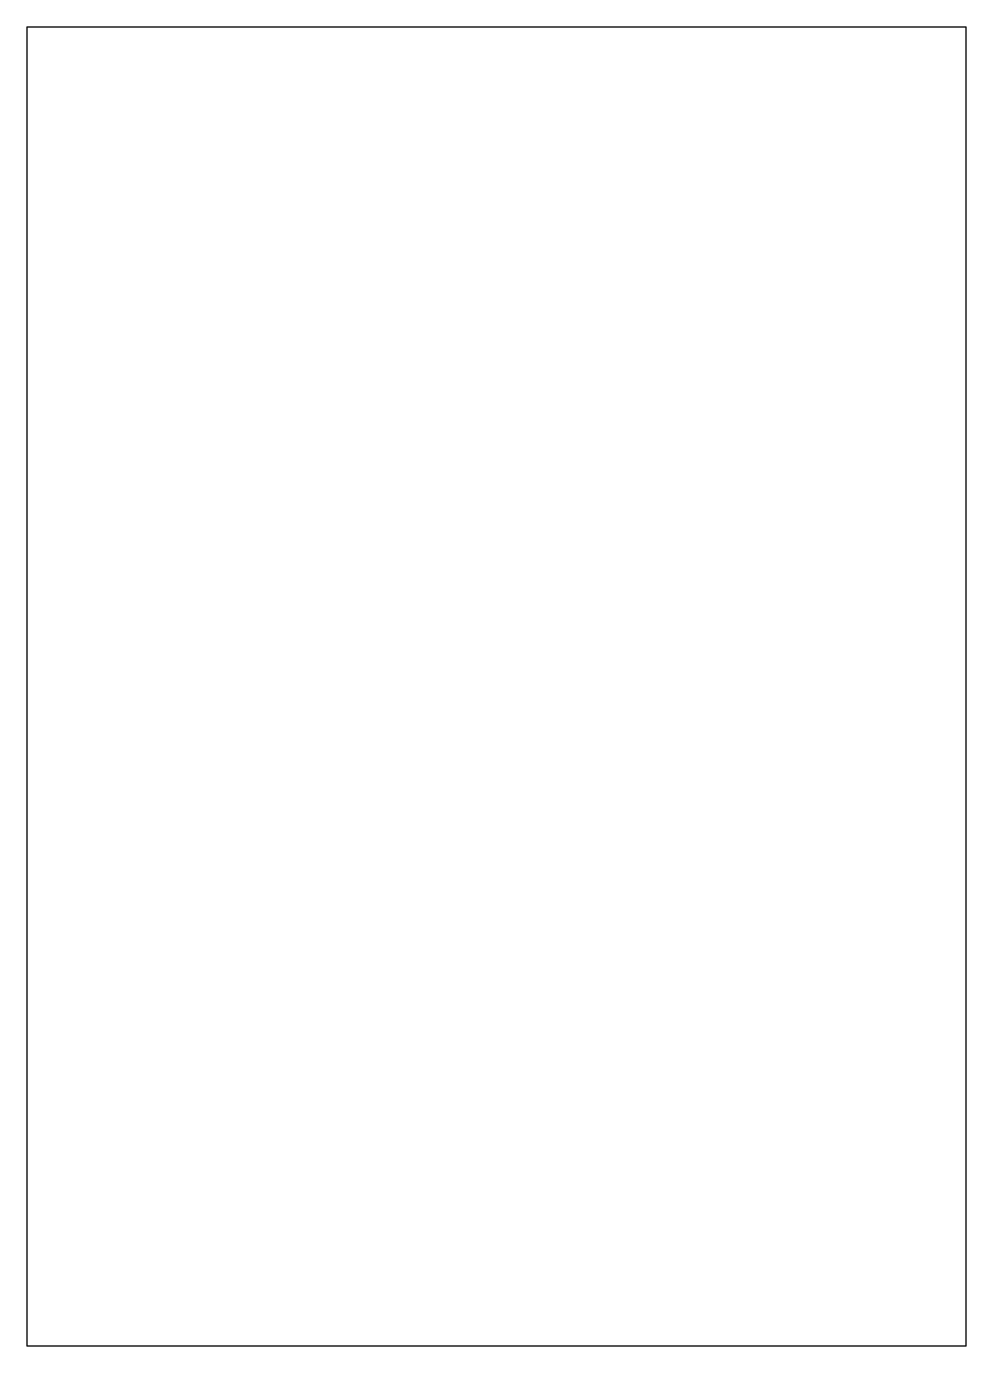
# Model space of a CAD drawing. Extents: x 0 to 4.53, y -0.37 to 6.
import ezdxf

# ---------------------------------------------------------------- set-up
doc = ezdxf.new("R2010")
doc.units = 0
doc.layers.get('0').update_dxf_attribs({"linetype": 'CONTINUOUS'})
doc.layers.add('ROUT', color=3, linetype='CONTINUOUS')

# ---------------------------------------------------------------- blocks, each defined once
blk = doc.blocks.new('ROUND_1')
at = {"const_width": 0.003}
blk.add_lwpolyline([(-0.0015, 0, 1), (0.0015, 0, 1)], format="xyb", close=True, dxfattribs=at)

msp = doc.modelspace()

# ---------------------------------------------------------------- linework, layer by layer
at = {"layer": 'ROUT', "const_width": 0.006}
for points in [[(-0.000002, 5.99413), (-0.000002, -0.364174)], [(4.527598, 5.99413), (-0.000002, 5.99413)], [(4.527598, -0.364174), (4.527598, 5.99413)], [(-0.000002, -0.364174), (4.527598, -0.364174)]]:
    msp.add_lwpolyline(points, dxfattribs=at)

# ---------------------------------------------------------------- block references
at = {"layer": 'ROUT'}
for p in [(-0.000002, 5.99413), (-0.000002, 5.99413), (4.527598, 5.99413), (4.527598, 5.99413), (-0.000002, -0.364174), (-0.000002, -0.364174), (4.527598, -0.364174), (4.527598, -0.364174)]:
    msp.add_blockref('ROUND_1', p, dxfattribs=at)

doc.saveas('drawing.dxf')
